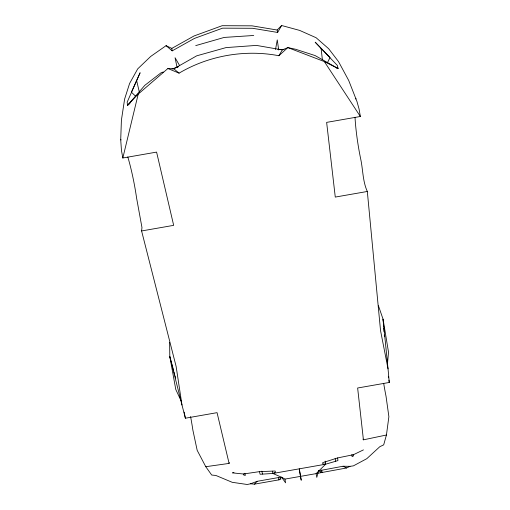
<?xml version="1.0" encoding="UTF-8"?>
<svg xmlns="http://www.w3.org/2000/svg" width="510" height="510" viewBox="0 0 510 510"><rect width="100%" height="100%" fill="white"/><g stroke="black" fill="none" stroke-linecap="round" stroke-linejoin="round"><path stroke-width="0.76" d="M190.568 416.568A39.397 4.533 81.2 0 1 192.882 430.153L197.179 450.33L205.772 466.701L229.098 463.411L217.056 412.66L185.385 418.213L181.981 405.01L176.122 366.416L141.595 230.96L173.668 225.35L156.589 152.101L122.834 157.998L121.463 150.488L120.717 139.791L121.405 120.162L124.631 99.004L129.597 83.461L137.713 68.863L150.737 56.412L166.088 45.664L171.832 48.399L194.042 35.961L222.15 25.704L252.055 25.838L277.14 30.02L281.616 25.5L299.67 30.415L316.104 37.721L328.65 48.705L338.544 61.646L348.706 80.459L356.962 101.509L359.059 108.968L360.36 116.49L326.636 122.381L335.274 197.077L367.321 191.473L380.536 330.595L388.04 368.877L389.283 382.462L357.637 388.008L363.42 439.837L386.44 435.004L388.881 416.695L386.032 396.276A39.378 4.66 78.9 0 1 383.718 383.501M387.332 365.326L388.518 352.212L383.061 319.19L378.433 305.739M141.595 230.96L141.971 227.543L136.591 198.046A45.097 6.107 79 0 0 127.819 156.978M275.521 49.54L277.268 39.869L278.69 49.98M229.098 463.411L229.283 462.576M122.834 157.998L138.223 94.082L167.886 68.531L173.827 68.844L196.701 55.826L226.032 47.596L256.409 45.403L282.323 49.903L287.838 47.589L295.634 49.272L315.097 55.571L338.111 68.55L337.359 65.446L315.186 42.19L330.027 57.509L327.407 62.8M386.44 435.004L383.686 444.867L379.842 446.683L366.779 458.694L353.379 465.872L350.013 466.331L343.032 466.236L318.565 470.826L316.78 477.379L316.117 473.631L325.629 464.208L337.926 460.6L337.658 457.916L353.468 454.69L363.439 449.89M135.679 96.282L131.401 92.195L140.11 72.751L127.168 102.153L127.525 105.334L129.967 103.453M166.088 45.664L172.17 50.866L194.425 38.422L222.583 28.158L252.533 28.279L277.663 32.449L281.616 25.5M167.886 68.531L179.087 73.147C208.756 55.584 244.991 49.253 278.862 55.73L282.323 49.903M205.772 466.701L211.701 475.046L215.87 475.46L232.216 482.307L247.248 484.5L250.563 483.786L254.426 484.156L257.116 481.319L278.46 477.57L281.718 477.29L284.95 479.1L316.117 473.631M138.223 94.082L127.525 105.334L144.872 85.291L161.071 72.764L163.257 72.012M284.95 479.1L285.6 482.849L281.718 477.29L278.906 479.859L254.426 484.156M278.862 55.73L287.838 47.589L324.347 61.582L338.111 68.55L336.651 68.079M355.597 98.953L356.031 98.672M259.443 471.642L260.087 474.262L272.863 473.471L275.425 472.254L275.158 471.017L259.443 471.642L243.474 473.994L232.445 472.878L233.962 472.47M317.602 473.293L346.519 467.989L350.013 466.331M280.902 479.049L278.906 479.859L278.46 477.57M250.563 483.786L257.116 481.319M171.998 68.984L178.551 66.721M337.658 457.916L322.658 462.678L322.824 463.934L325.629 464.208L325.157 461.104M195.732 45.607L224.202 37.428L253.744 35.483M325.629 464.208L272.863 473.471L272.41 471.157M277.842 49.508L284.032 49.425M320.611 472.228L322.052 472.286L321.695 469.984M120.717 139.791L121.17 139.912M318.565 470.826L322.052 472.286M272.863 473.471L281.718 477.29M343.032 466.236L346.519 467.989M173.827 68.844L179.087 73.147M362.948 439.123L363.42 439.837M324.347 61.582L360.36 116.49M179.628 65.561L175.058 57.713L177.136 67.709M367.321 191.473C362.667 181.369 363.018 169.651 360.672 158.865A45.078 6.286 81.1 0 1 355.017 117.268M181.394 401.427L175.791 389.506L169.804 356.554L169.626 342.318M243.474 473.994L243.882 475.167L245.38 475.365L244.8 473.274M173.585 370.375L169.804 356.554L181.981 405.01M174.006 371.911L174.637 374.219M175.058 375.755L175.689 378.057M136.623 80.554L139.421 92.444M261.847 471.163L262.484 474.077M277.14 30.02L277.663 32.449M184.161 412.106L185.385 418.213M388.346 376.303L388.582 377.846M388.932 380.154L389.283 382.462M171.832 48.399L172.17 50.866M335.204 458.292L335.586 461.25M321.09 48.342L322.384 59.721M388.04 368.877L383.061 319.19L383.622 326.33M383.743 327.917L384.055 331.882M384.304 335.057L384.432 336.645M351.945 454.474L352.091 456.635L353.468 455.94L353.468 454.69M299.281 469.041L301.193 480.114L299.281 469.041"/></g></svg>
